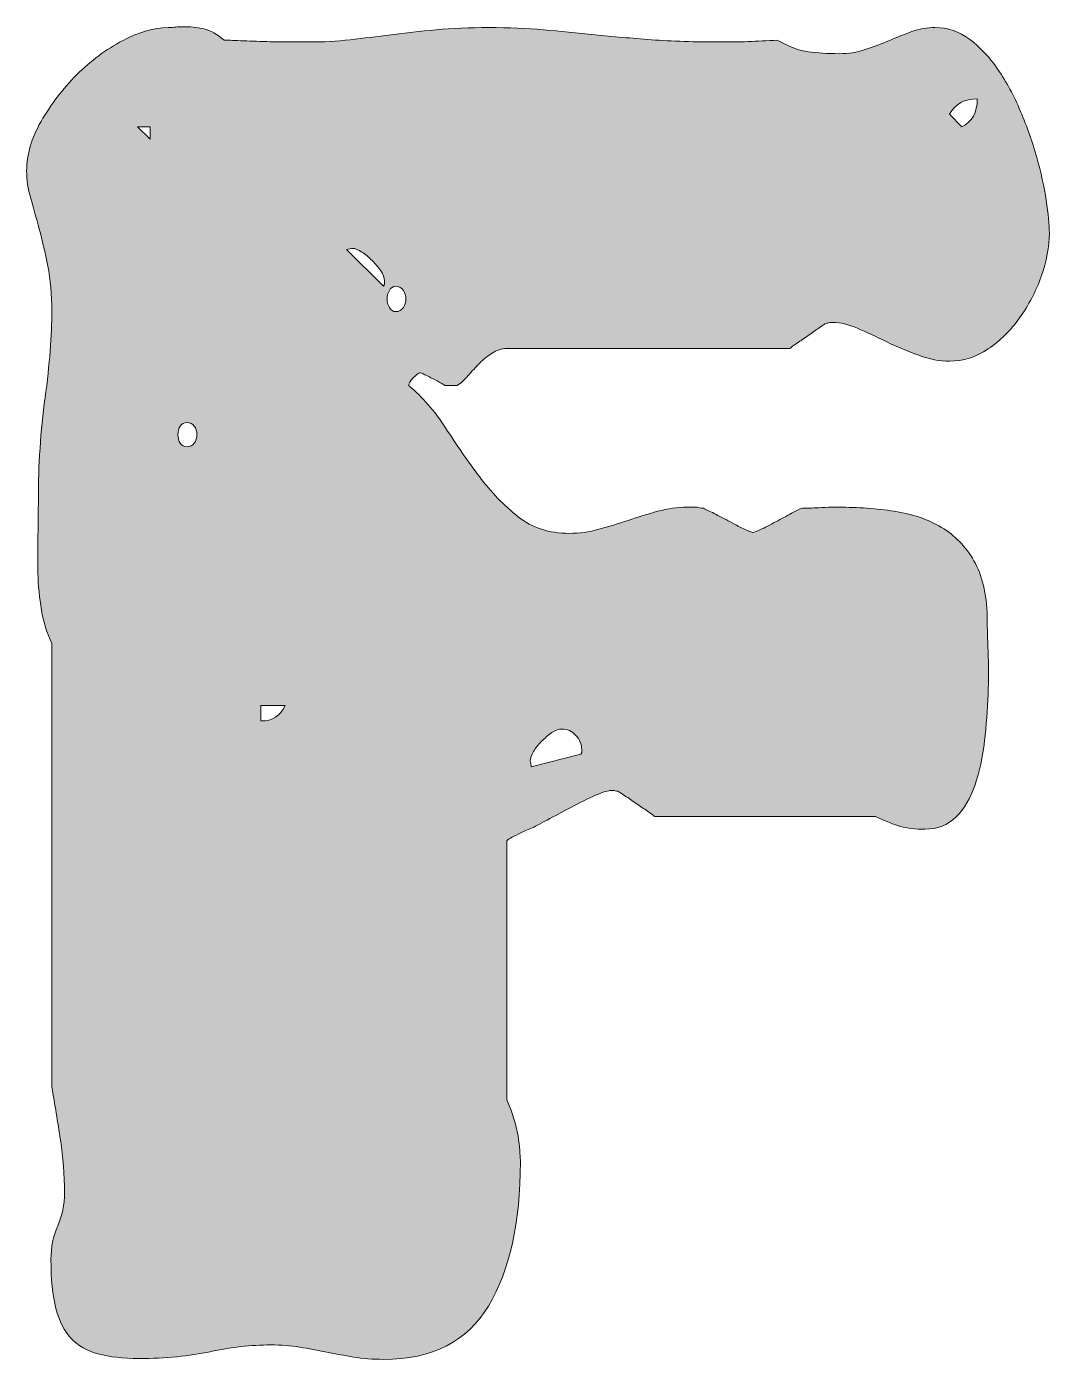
# Model space of a CAD drawing. Header units: inches. Extents: x 150 to 930, y -901 to -180.
# Drawn here: x 149.8 to 251.4, y -596.3 to -464.1 of the extents above; entities that cross this region are included whole.
import ezdxf

# ---------------------------------------------------------------- set-up
doc = ezdxf.new("R2010")
doc.units = ezdxf.units.IN
doc.header["$MEASUREMENT"] = 0
doc.layers.add('Layer 1', color=7, linetype='Continuous')

# ---------------------------------------------------------------- blocks, each defined once
blk = doc.blocks.new('block 3')
at = {"layer": 'Layer 1', "true_color": 0x2a4f7b}
h = blk.add_hatch(color=167, dxfattribs=at)
h.dxf.hatch_style = 2
edge = h.paths.add_edge_path()
edge.add_spline(control_points=[(174.05, -594.91), (172.08, -594.91), (170.07, -595.13), (168.01, -595.58), (165.95, -596.03), (163.61, -596.25), (160.98, -596.25), (159.37, -596.25), (158.02, -596.1), (156.91, -595.8), (155.81, -595.5), (154.91, -595), (154.23, -594.28), (153.54, -593.56), (153.03, -592.57), (152.71, -591.28), (152.38, -590), (152.21, -588.37), (152.21, -586.4), (152.21, -585.21), (152.44, -584.11), (152.88, -583.1), (153.33, -582.08), (153.56, -580.98), (153.56, -579.78), (153.56, -578.05), (153.42, -576.31), (153.15, -574.55), (152.88, -572.79), (152.6, -571.04), (152.3, -569.31), (152.3, -569.31), (152.3, -525.28), (152.3, -525.28), (151.82, -524.27), (151.48, -523.16), (151.27, -521.97), (151.06, -520.78), (150.95, -519.55), (150.92, -518.3), (150.89, -517.05), (150.89, -515.8), (150.92, -514.54), (150.95, -513.29), (150.96, -512.13), (150.96, -511.05), (150.96, -507.59), (151.18, -504.21), (151.63, -500.89), (152.08, -497.58), (152.3, -494.71), (152.3, -492.26), (152.3, -490.65), (152.17, -489.17), (151.9, -487.83), (151.63, -486.49), (151.35, -485.26), (151.05, -484.16), (150.75, -483.06), (150.47, -482.04), (150.2, -481.12), (149.93, -480.19), (149.8, -479.28), (149.8, -478.39), (149.8, -476.78), (150.28, -475.14), (151.23, -473.47), (152.18, -471.8), (153.36, -470.26), (154.76, -468.86), (156.17, -467.46), (157.69, -466.32), (159.33, -465.46), (160.97, -464.59), (162.47, -464.16), (163.85, -464.16), (164.15, -464.16), (164.4, -464.14), (164.61, -464.11), (164.82, -464.08), (165.04, -464.07), (165.28, -464.07), (166, -464.07), (166.7, -464.14), (167.38, -464.29), (168.07, -464.44), (168.74, -464.82), (169.4, -465.41), (169.69, -465.41), (170.25, -465.43), (171.05, -465.46), (171.86, -465.49), (172.72, -465.52), (173.65, -465.55), (174.57, -465.58), (175.44, -465.59), (176.24, -465.59), (177.05, -465.59), (177.6, -465.59), (177.9, -465.59), (179.27, -465.59), (180.61, -465.52), (181.93, -465.37), (183.24, -465.22), (184.6, -465.05), (186, -464.87), (187.4, -464.69), (188.89, -464.53), (190.47, -464.38), (192.05, -464.23), (193.8, -464.16), (195.71, -464.16), (197.68, -464.16), (199.48, -464.23), (201.12, -464.38), (202.76, -464.53), (204.46, -464.69), (206.22, -464.87), (207.98, -465.05), (209.86, -465.22), (211.86, -465.37), (213.86, -465.52), (216.17, -465.59), (218.8, -465.59), (219.63, -465.59), (220.51, -465.58), (221.44, -465.55), (222.36, -465.52), (223.33, -465.47), (224.35, -465.41), (225.54, -466.07), (226.57, -466.46), (227.43, -466.57), (228.3, -466.69), (229.33, -466.75), (230.52, -466.75), (231.42, -466.75), (232.27, -466.62), (233.07, -466.35), (233.88, -466.08), (234.67, -465.78), (235.44, -465.46), (236.22, -465.13), (236.98, -464.83), (237.72, -464.56), (238.47, -464.29), (239.23, -464.16), (240.01, -464.16), (241.26, -464.16), (242.41, -464.55), (243.45, -465.32), (244.49, -466.1), (245.43, -467.1), (246.27, -468.32), (247.11, -469.54), (247.85, -470.93), (248.51, -472.48), (249.16, -474.03), (249.7, -475.55), (250.12, -477.04), (250.54, -478.54), (250.85, -479.95), (251.06, -481.3), (251.27, -482.64), (251.37, -483.73), (251.37, -484.56), (251.37, -485.93), (251.1, -487.37), (250.57, -488.86), (250.03, -490.35), (249.31, -491.72), (248.42, -492.98), (247.52, -494.23), (246.48, -495.26), (245.29, -496.06), (244.09, -496.87), (242.81, -497.27), (241.44, -497.27), (240.48, -497.27), (239.47, -497.08), (238.4, -496.69), (237.32, -496.3), (236.26, -495.85), (235.22, -495.35), (234.17, -494.84), (233.2, -494.39), (232.31, -494), (231.42, -493.62), (230.61, -493.42), (229.89, -493.42), (229.89, -493.42), (229.54, -493.42), (229.54, -493.42), (229.42, -493.48), (229.33, -493.51), (229.27, -493.51), (229.09, -493.57), (228.83, -493.72), (228.51, -493.96), (228.18, -494.2), (227.82, -494.45), (227.43, -494.72), (227.04, -494.99), (226.67, -495.24), (226.31, -495.48), (225.96, -495.72), (225.72, -495.9), (225.6, -496.02), (225.6, -496.02), (197.5, -496.02), (197.5, -496.02), (196.96, -496.02), (196.47, -496.17), (196.02, -496.47), (195.57, -496.76), (195.15, -497.11), (194.77, -497.49), (194.38, -497.88), (194.01, -498.29), (193.65, -498.7), (193.29, -499.12), (192.93, -499.45), (192.57, -499.69), (192.57, -499.69), (192.04, -499.69), (192.04, -499.69), (192.04, -499.69), (191.41, -499.69), (191.41, -499.69), (191.35, -499.69), (191.2, -499.61), (190.96, -499.46), (190.73, -499.31), (190.46, -499.16), (190.16, -499.02), (189.86, -498.87), (189.59, -498.73), (189.35, -498.61), (189.11, -498.49), (188.96, -498.43), (188.91, -498.43), (188.73, -498.43), (188.49, -498.6), (188.19, -498.93), (187.89, -499.25), (187.74, -499.51), (187.74, -499.69), (189.11, -500.82), (190.34, -502.22), (191.41, -503.89), (192.49, -505.56), (193.6, -507.17), (194.77, -508.73), (195.93, -510.28), (197.21, -511.6), (198.62, -512.71), (200.02, -513.81), (201.7, -514.36), (203.67, -514.36), (204.69, -514.36), (205.67, -514.23), (206.63, -513.96), (207.58, -513.69), (208.55, -513.39), (209.53, -513.07), (210.52, -512.74), (211.5, -512.44), (212.49, -512.17), (213.47, -511.9), (214.44, -511.77), (215.4, -511.77), (215.4, -511.77), (216.38, -511.77), (216.38, -511.77), (216.56, -511.83), (216.77, -511.86), (217.01, -511.86), (217.13, -511.92), (217.42, -512.07), (217.9, -512.3), (218.38, -512.54), (218.9, -512.81), (219.47, -513.11), (220.03, -513.41), (220.56, -513.68), (221.03, -513.92), (221.51, -514.15), (221.81, -514.27), (221.93, -514.27), (222.05, -514.27), (222.35, -514.15), (222.82, -513.92), (223.3, -513.68), (223.82, -513.41), (224.39, -513.11), (224.96, -512.81), (225.48, -512.53), (225.96, -512.26), (226.43, -511.99), (226.73, -511.86), (226.85, -511.86), (227.51, -511.86), (228.04, -511.84), (228.46, -511.81), (228.88, -511.78), (229.31, -511.77), (229.76, -511.77), (230.21, -511.77), (230.55, -511.77), (230.79, -511.77), (232.7, -511.77), (234.53, -511.92), (236.29, -512.22), (238.05, -512.52), (239.59, -513.08), (240.9, -513.92), (242.21, -514.75), (243.26, -515.9), (244.03, -517.36), (244.81, -518.82), (245.2, -520.72), (245.2, -523.05), (245.2, -523.76), (245.23, -524.78), (245.29, -526.09), (245.34, -527.4), (245.34, -528.82), (245.29, -530.34), (245.23, -531.86), (245.11, -533.41), (244.93, -534.99), (244.75, -536.57), (244.44, -538.02), (243.99, -539.33), (243.54, -540.64), (242.91, -541.7), (242.11, -542.51), (241.3, -543.31), (240.27, -543.72), (239.02, -543.72), (238.07, -543.72), (237.26, -543.63), (236.61, -543.45), (235.95, -543.27), (235.11, -542.94), (234.1, -542.46), (234.1, -542.46), (212.17, -542.46), (212.17, -542.46), (212.05, -542.35), (211.82, -542.17), (211.46, -541.93), (211.1, -541.69), (210.73, -541.44), (210.34, -541.17), (209.95, -540.9), (209.58, -540.64), (209.22, -540.41), (208.86, -540.17), (208.62, -540.02), (208.51, -539.96), (208.44, -539.96), (208.36, -539.94), (208.24, -539.91), (208.12, -539.88), (208, -539.87), (207.88, -539.87), (207.58, -539.87), (207.06, -540.03), (206.31, -540.36), (205.57, -540.69), (204.76, -541.08), (203.9, -541.52), (203.03, -541.97), (202.22, -542.41), (201.48, -542.82), (200.73, -543.24), (200.21, -543.51), (199.91, -543.63), (199.56, -543.75), (199.06, -543.97), (198.44, -544.3), (197.81, -544.63), (197.5, -544.82), (197.5, -544.88), (197.5, -544.88), (197.5, -570.57), (197.5, -570.57), (198.15, -572.18), (198.54, -573.5), (198.66, -574.55), (198.78, -575.59), (198.84, -576.32), (198.84, -576.74), (198.84, -582.77), (197.78, -587.54), (195.66, -591.06), (193.54, -594.58), (190.07, -596.34), (185.24, -596.34), (184.16, -596.34), (183.18, -596.26), (182.28, -596.11), (181.39, -595.96), (180.49, -595.8), (179.6, -595.62), (178.7, -595.44), (177.81, -595.28), (176.91, -595.13), (176.02, -594.98), (175.06, -594.91), (174.05, -594.91)], knot_values=[0, 0, 0, 0, 1, 1, 1, 2, 2, 2, 3, 3, 3, 4, 4, 4, 5, 5, 5, 6, 6, 6, 7, 7, 7, 8, 8, 8, 9, 9, 9, 10, 10, 10, 11, 11, 11, 12, 12, 12, 13, 13, 13, 14, 14, 14, 15, 15, 15, 16, 16, 16, 17, 17, 17, 18, 18, 18, 19, 19, 19, 20, 20, 20, 21, 21, 21, 22, 22, 22, 23, 23, 23, 24, 24, 24, 25, 25, 25, 26, 26, 26, 27, 27, 27, 28, 28, 28, 29, 29, 29, 30, 30, 30, 31, 31, 31, 32, 32, 32, 33, 33, 33, 34, 34, 34, 35, 35, 35, 36, 36, 36, 37, 37, 37, 38, 38, 38, 39, 39, 39, 40, 40, 40, 41, 41, 41, 42, 42, 42, 43, 43, 43, 44, 44, 44, 45, 45, 45, 46, 46, 46, 47, 47, 47, 48, 48, 48, 49, 49, 49, 50, 50, 50, 51, 51, 51, 52, 52, 52, 53, 53, 53, 54, 54, 54, 55, 55, 55, 56, 56, 56, 57, 57, 57, 58, 58, 58, 59, 59, 59, 60, 60, 60, 61, 61, 61, 62, 62, 62, 63, 63, 63, 64, 64, 64, 65, 65, 65, 66, 66, 66, 67, 67, 67, 68, 68, 68, 69, 69, 69, 70, 70, 70, 71, 71, 71, 72, 72, 72, 73, 73, 73, 74, 74, 74, 75, 75, 75, 76, 76, 76, 77, 77, 77, 78, 78, 78, 79, 79, 79, 80, 80, 80, 81, 81, 81, 82, 82, 82, 83, 83, 83, 84, 84, 84, 85, 85, 85, 86, 86, 86, 87, 87, 87, 88, 88, 88, 89, 89, 89, 90, 90, 90, 91, 91, 91, 92, 92, 92, 93, 93, 93, 94, 94, 94, 95, 95, 95, 96, 96, 96, 97, 97, 97, 98, 98, 98, 99, 99, 99, 100, 100, 100, 101, 101, 101, 102, 102, 102, 103, 103, 103, 104, 104, 104, 105, 105, 105, 106, 106, 106, 107, 107, 107, 108, 108, 108, 109, 109, 109, 110, 110, 110, 111, 111, 111, 112, 112, 112, 113, 113, 113, 114, 114, 114, 115, 115, 115, 116, 116, 116, 117, 117, 117, 118, 118, 118, 119, 119, 119, 120, 120, 120, 121, 121, 121, 122, 122, 122, 123, 123, 123, 124, 124, 124, 125, 125, 125, 126, 126, 126, 127, 127, 127, 128, 128, 128, 129, 129, 129, 130, 130, 130, 131, 131, 131, 132, 132, 132, 133, 133, 133, 134, 134, 134, 135, 135, 135, 136, 136, 136, 137, 137, 137, 137], degree=3, periodic=1)
h.paths.add_polyline_path([(162.06, -475.25), (162.06, -474), (160.81, -474)])
edge = h.paths.add_edge_path()
edge.add_spline(control_points=[(165.73, -503.36), (165.43, -503.36), (165.2, -503.48), (165.06, -503.71), (164.91, -503.95), (164.83, -504.24), (164.83, -504.56), (164.83, -504.89), (164.91, -505.18), (165.06, -505.41), (165.2, -505.65), (165.43, -505.77), (165.73, -505.77), (166.02, -505.77), (166.26, -505.65), (166.44, -505.41), (166.62, -505.18), (166.71, -504.89), (166.71, -504.56), (166.71, -504.24), (166.62, -503.95), (166.44, -503.71), (166.26, -503.48), (166.02, -503.36), (165.73, -503.36)], knot_values=[0, 0, 0, 0, 1, 1, 1, 2, 2, 2, 3, 3, 3, 4, 4, 4, 5, 5, 5, 6, 6, 6, 7, 7, 7, 8, 8, 8, 8], degree=3, periodic=1)
edge = h.paths.add_edge_path()
edge.add_spline(control_points=[(173.07, -532.98), (174.2, -532.98), (175, -532.47), (175.48, -531.46), (175.48, -531.46), (173.07, -531.46), (173.07, -531.46), (173.07, -531.46), (173.07, -532.98), (173.07, -532.98)], knot_values=[0, 0, 0, 0, 1, 1, 1, 2, 2, 2, 3, 3, 3, 3], degree=3, periodic=1)
edge = h.paths.add_edge_path()
edge.add_spline(control_points=[(182.19, -486.08), (182.13, -486.08), (182.03, -486.1), (181.88, -486.13), (181.73, -486.16), (181.63, -486.17), (181.57, -486.17), (181.57, -486.17), (185.24, -489.84), (185.24, -489.84), (185.3, -489.78), (185.33, -489.69), (185.33, -489.57), (185.33, -489.46), (185.33, -489.37), (185.33, -489.31), (185.33, -489.01), (185.21, -488.68), (184.97, -488.32), (184.73, -487.96), (184.45, -487.62), (184.12, -487.29), (183.79, -486.96), (183.45, -486.68), (183.09, -486.44), (182.73, -486.2), (182.43, -486.08), (182.19, -486.08)], knot_values=[0, 0, 0, 0, 1, 1, 1, 2, 2, 2, 3, 3, 3, 4, 4, 4, 5, 5, 5, 6, 6, 6, 7, 7, 7, 8, 8, 8, 9, 9, 9, 9], degree=3, periodic=1)
edge = h.paths.add_edge_path()
edge.add_spline(control_points=[(186.49, -489.84), (186.19, -489.84), (185.97, -489.98), (185.82, -490.25), (185.67, -490.51), (185.59, -490.8), (185.59, -491.09), (185.59, -491.39), (185.67, -491.68), (185.82, -491.95), (185.97, -492.21), (186.19, -492.35), (186.49, -492.35), (186.79, -492.35), (187.03, -492.21), (187.21, -491.95), (187.38, -491.68), (187.47, -491.39), (187.47, -491.09), (187.47, -490.8), (187.38, -490.51), (187.21, -490.25), (187.03, -489.98), (186.79, -489.84), (186.49, -489.84)], knot_values=[0, 0, 0, 0, 1, 1, 1, 2, 2, 2, 3, 3, 3, 4, 4, 4, 5, 5, 5, 6, 6, 6, 7, 7, 7, 8, 8, 8, 8], degree=3, periodic=1)
edge = h.paths.add_edge_path()
edge.add_spline(control_points=[(199.82, -536.92), (199.82, -536.98), (199.84, -537.08), (199.87, -537.23), (199.9, -537.38), (199.91, -537.48), (199.91, -537.54), (199.91, -537.54), (204.84, -536.29), (204.84, -536.29), (204.84, -536.29), (204.93, -536.11), (204.93, -536.11), (204.93, -536.11), (204.93, -535.84), (204.93, -535.84), (204.93, -535.3), (204.73, -534.83), (204.34, -534.41), (203.95, -533.99), (203.49, -533.78), (202.96, -533.78), (202.66, -533.78), (202.33, -533.9), (201.97, -534.14), (201.61, -534.38), (201.27, -534.67), (200.94, -534.99), (200.61, -535.32), (200.35, -535.66), (200.14, -536.02), (199.93, -536.38), (199.82, -536.68), (199.82, -536.92)], knot_values=[0, 0, 0, 0, 1, 1, 1, 2, 2, 2, 3, 3, 3, 4, 4, 4, 5, 5, 5, 6, 6, 6, 7, 7, 7, 8, 8, 8, 9, 9, 9, 10, 10, 10, 11, 11, 11, 11], degree=3, periodic=1)
edge = h.paths.add_edge_path()
edge.add_spline(control_points=[(242.69, -474), (243.71, -473.53), (244.21, -472.6), (244.21, -471.23), (242.96, -471.23), (242.03, -471.73), (241.44, -472.75), (241.44, -472.75), (242.69, -474), (242.69, -474)], knot_values=[0, 0, 0, 0, 1, 1, 1, 2, 2, 2, 3, 3, 3, 3], degree=3, periodic=1)
at = {"layer": 'Layer 1', "lineweight": 0}
blk.add_lwpolyline([(162.06, -475.25), (162.06, -474), (160.81, -474), (162.06, -475.25)], dxfattribs=at)
for points, knots in [([(174.05, -594.91), (172.08, -594.91), (170.07, -595.13), (168.01, -595.58), (165.95, -596.03), (163.61, -596.25), (160.98, -596.25), (159.37, -596.25), (158.02, -596.1), (156.91, -595.8), (155.81, -595.5), (154.91, -595), (154.23, -594.28), (153.54, -593.56), (153.03, -592.57), (152.71, -591.28), (152.38, -590), (152.21, -588.37), (152.21, -586.4), (152.21, -585.21), (152.44, -584.11), (152.88, -583.1), (153.33, -582.08), (153.56, -580.98), (153.56, -579.78), (153.56, -578.05), (153.42, -576.31), (153.15, -574.55), (152.88, -572.79), (152.6, -571.04), (152.3, -569.31), (152.3, -569.31), (152.3, -525.28), (152.3, -525.28), (151.82, -524.27), (151.48, -523.16), (151.27, -521.97), (151.06, -520.78), (150.95, -519.55), (150.92, -518.3), (150.89, -517.05), (150.89, -515.8), (150.92, -514.54), (150.95, -513.29), (150.96, -512.13), (150.96, -511.05), (150.96, -507.59), (151.18, -504.21), (151.63, -500.89), (152.08, -497.58), (152.3, -494.71), (152.3, -492.26), (152.3, -490.65), (152.17, -489.17), (151.9, -487.83), (151.63, -486.49), (151.35, -485.26), (151.05, -484.16), (150.75, -483.06), (150.47, -482.04), (150.2, -481.12), (149.93, -480.19), (149.8, -479.28), (149.8, -478.39), (149.8, -476.78), (150.28, -475.14), (151.23, -473.47), (152.18, -471.8), (153.36, -470.26), (154.76, -468.86), (156.17, -467.46), (157.69, -466.32), (159.33, -465.46), (160.97, -464.59), (162.47, -464.16), (163.85, -464.16), (164.15, -464.16), (164.4, -464.14), (164.61, -464.11), (164.82, -464.08), (165.04, -464.07), (165.28, -464.07), (166, -464.07), (166.7, -464.14), (167.38, -464.29), (168.07, -464.44), (168.74, -464.82), (169.4, -465.41), (169.69, -465.41), (170.25, -465.43), (171.05, -465.46), (171.86, -465.49), (172.72, -465.52), (173.65, -465.55), (174.57, -465.58), (175.44, -465.59), (176.24, -465.59), (177.05, -465.59), (177.6, -465.59), (177.9, -465.59), (179.27, -465.59), (180.61, -465.52), (181.93, -465.37), (183.24, -465.22), (184.6, -465.05), (186, -464.87), (187.4, -464.69), (188.89, -464.53), (190.47, -464.38), (192.05, -464.23), (193.8, -464.16), (195.71, -464.16), (197.68, -464.16), (199.48, -464.23), (201.12, -464.38), (202.76, -464.53), (204.46, -464.69), (206.22, -464.87), (207.98, -465.05), (209.86, -465.22), (211.86, -465.37), (213.86, -465.52), (216.17, -465.59), (218.8, -465.59), (219.63, -465.59), (220.51, -465.58), (221.44, -465.55), (222.36, -465.52), (223.33, -465.47), (224.35, -465.41), (225.54, -466.07), (226.57, -466.46), (227.43, -466.57), (228.3, -466.69), (229.33, -466.75), (230.52, -466.75), (231.42, -466.75), (232.27, -466.62), (233.07, -466.35), (233.88, -466.08), (234.67, -465.78), (235.44, -465.46), (236.22, -465.13), (236.98, -464.83), (237.72, -464.56), (238.47, -464.29), (239.23, -464.16), (240.01, -464.16), (241.26, -464.16), (242.41, -464.55), (243.45, -465.32), (244.49, -466.1), (245.43, -467.1), (246.27, -468.32), (247.11, -469.54), (247.85, -470.93), (248.51, -472.48), (249.16, -474.03), (249.7, -475.55), (250.12, -477.04), (250.54, -478.54), (250.85, -479.95), (251.06, -481.3), (251.27, -482.64), (251.37, -483.73), (251.37, -484.56), (251.37, -485.93), (251.1, -487.37), (250.57, -488.86), (250.03, -490.35), (249.31, -491.72), (248.42, -492.98), (247.52, -494.23), (246.48, -495.26), (245.29, -496.06), (244.09, -496.87), (242.81, -497.27), (241.44, -497.27), (240.48, -497.27), (239.47, -497.08), (238.4, -496.69), (237.32, -496.3), (236.26, -495.85), (235.22, -495.35), (234.17, -494.84), (233.2, -494.39), (232.31, -494), (231.42, -493.62), (230.61, -493.42), (229.89, -493.42), (229.89, -493.42), (229.54, -493.42), (229.54, -493.42), (229.42, -493.48), (229.33, -493.51), (229.27, -493.51), (229.09, -493.57), (228.83, -493.72), (228.51, -493.96), (228.18, -494.2), (227.82, -494.45), (227.43, -494.72), (227.04, -494.99), (226.67, -495.24), (226.31, -495.48), (225.96, -495.72), (225.72, -495.9), (225.6, -496.02), (225.6, -496.02), (197.5, -496.02), (197.5, -496.02), (196.96, -496.02), (196.47, -496.17), (196.02, -496.47), (195.57, -496.76), (195.15, -497.11), (194.77, -497.49), (194.38, -497.88), (194.01, -498.29), (193.65, -498.7), (193.29, -499.12), (192.93, -499.45), (192.57, -499.69), (192.57, -499.69), (192.04, -499.69), (192.04, -499.69), (192.04, -499.69), (191.41, -499.69), (191.41, -499.69), (191.35, -499.69), (191.2, -499.61), (190.96, -499.46), (190.73, -499.31), (190.46, -499.16), (190.16, -499.02), (189.86, -498.87), (189.59, -498.73), (189.35, -498.61), (189.11, -498.49), (188.96, -498.43), (188.91, -498.43), (188.73, -498.43), (188.49, -498.6), (188.19, -498.93), (187.89, -499.25), (187.74, -499.51), (187.74, -499.69), (189.11, -500.82), (190.34, -502.22), (191.41, -503.89), (192.49, -505.56), (193.6, -507.17), (194.77, -508.73), (195.93, -510.28), (197.21, -511.6), (198.62, -512.71), (200.02, -513.81), (201.7, -514.36), (203.67, -514.36), (204.69, -514.36), (205.67, -514.23), (206.63, -513.96), (207.58, -513.69), (208.55, -513.39), (209.53, -513.07), (210.52, -512.74), (211.5, -512.44), (212.49, -512.17), (213.47, -511.9), (214.44, -511.77), (215.4, -511.77), (215.4, -511.77), (216.38, -511.77), (216.38, -511.77), (216.56, -511.83), (216.77, -511.86), (217.01, -511.86), (217.13, -511.92), (217.42, -512.07), (217.9, -512.3), (218.38, -512.54), (218.9, -512.81), (219.47, -513.11), (220.03, -513.41), (220.56, -513.68), (221.03, -513.92), (221.51, -514.15), (221.81, -514.27), (221.93, -514.27), (222.05, -514.27), (222.35, -514.15), (222.82, -513.92), (223.3, -513.68), (223.82, -513.41), (224.39, -513.11), (224.96, -512.81), (225.48, -512.53), (225.96, -512.26), (226.43, -511.99), (226.73, -511.86), (226.85, -511.86), (227.51, -511.86), (228.04, -511.84), (228.46, -511.81), (228.88, -511.78), (229.31, -511.77), (229.76, -511.77), (230.21, -511.77), (230.55, -511.77), (230.79, -511.77), (232.7, -511.77), (234.53, -511.92), (236.29, -512.22), (238.05, -512.52), (239.59, -513.08), (240.9, -513.92), (242.21, -514.75), (243.26, -515.9), (244.03, -517.36), (244.81, -518.82), (245.2, -520.72), (245.2, -523.05), (245.2, -523.76), (245.23, -524.78), (245.29, -526.09), (245.34, -527.4), (245.34, -528.82), (245.29, -530.34), (245.23, -531.86), (245.11, -533.41), (244.93, -534.99), (244.75, -536.57), (244.44, -538.02), (243.99, -539.33), (243.54, -540.64), (242.91, -541.7), (242.11, -542.51), (241.3, -543.31), (240.27, -543.72), (239.02, -543.72), (238.07, -543.72), (237.26, -543.63), (236.61, -543.45), (235.95, -543.27), (235.11, -542.94), (234.1, -542.46), (234.1, -542.46), (212.17, -542.46), (212.17, -542.46), (212.05, -542.35), (211.82, -542.17), (211.46, -541.93), (211.1, -541.69), (210.73, -541.44), (210.34, -541.17), (209.95, -540.9), (209.58, -540.64), (209.22, -540.41), (208.86, -540.17), (208.62, -540.02), (208.51, -539.96), (208.44, -539.96), (208.36, -539.94), (208.24, -539.91), (208.12, -539.88), (208, -539.87), (207.88, -539.87), (207.58, -539.87), (207.06, -540.03), (206.31, -540.36), (205.57, -540.69), (204.76, -541.08), (203.9, -541.52), (203.03, -541.97), (202.22, -542.41), (201.48, -542.82), (200.73, -543.24), (200.21, -543.51), (199.91, -543.63), (199.56, -543.75), (199.06, -543.97), (198.44, -544.3), (197.81, -544.63), (197.5, -544.82), (197.5, -544.88), (197.5, -544.88), (197.5, -570.57), (197.5, -570.57), (198.15, -572.18), (198.54, -573.5), (198.66, -574.55), (198.78, -575.59), (198.84, -576.32), (198.84, -576.74), (198.84, -582.77), (197.78, -587.54), (195.66, -591.06), (193.54, -594.58), (190.07, -596.34), (185.24, -596.34), (184.16, -596.34), (183.18, -596.26), (182.28, -596.11), (181.39, -595.96), (180.49, -595.8), (179.6, -595.62), (178.7, -595.44), (177.81, -595.28), (176.91, -595.13), (176.02, -594.98), (175.06, -594.91), (174.05, -594.91)], [0, 0, 0, 0, 1, 1, 1, 2, 2, 2, 3, 3, 3, 4, 4, 4, 5, 5, 5, 6, 6, 6, 7, 7, 7, 8, 8, 8, 9, 9, 9, 10, 10, 10, 11, 11, 11, 12, 12, 12, 13, 13, 13, 14, 14, 14, 15, 15, 15, 16, 16, 16, 17, 17, 17, 18, 18, 18, 19, 19, 19, 20, 20, 20, 21, 21, 21, 22, 22, 22, 23, 23, 23, 24, 24, 24, 25, 25, 25, 26, 26, 26, 27, 27, 27, 28, 28, 28, 29, 29, 29, 30, 30, 30, 31, 31, 31, 32, 32, 32, 33, 33, 33, 34, 34, 34, 35, 35, 35, 36, 36, 36, 37, 37, 37, 38, 38, 38, 39, 39, 39, 40, 40, 40, 41, 41, 41, 42, 42, 42, 43, 43, 43, 44, 44, 44, 45, 45, 45, 46, 46, 46, 47, 47, 47, 48, 48, 48, 49, 49, 49, 50, 50, 50, 51, 51, 51, 52, 52, 52, 53, 53, 53, 54, 54, 54, 55, 55, 55, 56, 56, 56, 57, 57, 57, 58, 58, 58, 59, 59, 59, 60, 60, 60, 61, 61, 61, 62, 62, 62, 63, 63, 63, 64, 64, 64, 65, 65, 65, 66, 66, 66, 67, 67, 67, 68, 68, 68, 69, 69, 69, 70, 70, 70, 71, 71, 71, 72, 72, 72, 73, 73, 73, 74, 74, 74, 75, 75, 75, 76, 76, 76, 77, 77, 77, 78, 78, 78, 79, 79, 79, 80, 80, 80, 81, 81, 81, 82, 82, 82, 83, 83, 83, 84, 84, 84, 85, 85, 85, 86, 86, 86, 87, 87, 87, 88, 88, 88, 89, 89, 89, 90, 90, 90, 91, 91, 91, 92, 92, 92, 93, 93, 93, 94, 94, 94, 95, 95, 95, 96, 96, 96, 97, 97, 97, 98, 98, 98, 99, 99, 99, 100, 100, 100, 101, 101, 101, 102, 102, 102, 103, 103, 103, 104, 104, 104, 105, 105, 105, 106, 106, 106, 107, 107, 107, 108, 108, 108, 109, 109, 109, 110, 110, 110, 111, 111, 111, 112, 112, 112, 113, 113, 113, 114, 114, 114, 115, 115, 115, 116, 116, 116, 117, 117, 117, 118, 118, 118, 119, 119, 119, 120, 120, 120, 121, 121, 121, 122, 122, 122, 123, 123, 123, 124, 124, 124, 125, 125, 125, 126, 126, 126, 127, 127, 127, 128, 128, 128, 129, 129, 129, 130, 130, 130, 131, 131, 131, 132, 132, 132, 133, 133, 133, 134, 134, 134, 135, 135, 135, 136, 136, 136, 137, 137, 137, 137]), ([(242.69, -474), (243.71, -473.53), (244.21, -472.6), (244.21, -471.23), (242.96, -471.23), (242.03, -471.73), (241.44, -472.75), (241.44, -472.75), (242.69, -474), (242.69, -474)], [0, 0, 0, 0, 1, 1, 1, 2, 2, 2, 3, 3, 3, 3]), ([(182.19, -486.08), (182.13, -486.08), (182.03, -486.1), (181.88, -486.13), (181.73, -486.16), (181.63, -486.17), (181.57, -486.17), (181.57, -486.17), (185.24, -489.84), (185.24, -489.84), (185.3, -489.78), (185.33, -489.69), (185.33, -489.57), (185.33, -489.46), (185.33, -489.37), (185.33, -489.31), (185.33, -489.01), (185.21, -488.68), (184.97, -488.32), (184.73, -487.96), (184.45, -487.62), (184.12, -487.29), (183.79, -486.96), (183.45, -486.68), (183.09, -486.44), (182.73, -486.2), (182.43, -486.08), (182.19, -486.08)], [0, 0, 0, 0, 1, 1, 1, 2, 2, 2, 3, 3, 3, 4, 4, 4, 5, 5, 5, 6, 6, 6, 7, 7, 7, 8, 8, 8, 9, 9, 9, 9]), ([(186.49, -489.84), (186.19, -489.84), (185.97, -489.98), (185.82, -490.25), (185.67, -490.51), (185.59, -490.8), (185.59, -491.09), (185.59, -491.39), (185.67, -491.68), (185.82, -491.95), (185.97, -492.21), (186.19, -492.35), (186.49, -492.35), (186.79, -492.35), (187.03, -492.21), (187.21, -491.95), (187.38, -491.68), (187.47, -491.39), (187.47, -491.09), (187.47, -490.8), (187.38, -490.51), (187.21, -490.25), (187.03, -489.98), (186.79, -489.84), (186.49, -489.84)], [0, 0, 0, 0, 1, 1, 1, 2, 2, 2, 3, 3, 3, 4, 4, 4, 5, 5, 5, 6, 6, 6, 7, 7, 7, 8, 8, 8, 8]), ([(165.73, -503.36), (165.43, -503.36), (165.2, -503.48), (165.06, -503.71), (164.91, -503.95), (164.83, -504.24), (164.83, -504.56), (164.83, -504.89), (164.91, -505.18), (165.06, -505.41), (165.2, -505.65), (165.43, -505.77), (165.73, -505.77), (166.02, -505.77), (166.26, -505.65), (166.44, -505.41), (166.62, -505.18), (166.71, -504.89), (166.71, -504.56), (166.71, -504.24), (166.62, -503.95), (166.44, -503.71), (166.26, -503.48), (166.02, -503.36), (165.73, -503.36)], [0, 0, 0, 0, 1, 1, 1, 2, 2, 2, 3, 3, 3, 4, 4, 4, 5, 5, 5, 6, 6, 6, 7, 7, 7, 8, 8, 8, 8]), ([(173.07, -532.98), (174.2, -532.98), (175, -532.47), (175.48, -531.46), (175.48, -531.46), (173.07, -531.46), (173.07, -531.46), (173.07, -531.46), (173.07, -532.98), (173.07, -532.98)], [0, 0, 0, 0, 1, 1, 1, 2, 2, 2, 3, 3, 3, 3]), ([(199.82, -536.92), (199.82, -536.98), (199.84, -537.08), (199.87, -537.23), (199.9, -537.38), (199.91, -537.48), (199.91, -537.54), (199.91, -537.54), (204.84, -536.29), (204.84, -536.29), (204.84, -536.29), (204.93, -536.11), (204.93, -536.11), (204.93, -536.11), (204.93, -535.84), (204.93, -535.84), (204.93, -535.3), (204.73, -534.83), (204.34, -534.41), (203.95, -533.99), (203.49, -533.78), (202.96, -533.78), (202.66, -533.78), (202.33, -533.9), (201.97, -534.14), (201.61, -534.38), (201.27, -534.67), (200.94, -534.99), (200.61, -535.32), (200.35, -535.66), (200.14, -536.02), (199.93, -536.38), (199.82, -536.68), (199.82, -536.92)], [0, 0, 0, 0, 1, 1, 1, 2, 2, 2, 3, 3, 3, 4, 4, 4, 5, 5, 5, 6, 6, 6, 7, 7, 7, 8, 8, 8, 9, 9, 9, 10, 10, 10, 11, 11, 11, 11])]:
    blk.add_open_spline(points, degree=3, knots=knots, dxfattribs=at)
blk = doc.blocks.new('block 2')
at = {"layer": 'Layer 1'}
blk.add_blockref('block 3', (0, 0), dxfattribs=at)

msp = doc.modelspace()

# ---------------------------------------------------------------- block references
at = {"layer": 'Layer 1'}
msp.add_blockref('block 2', (0, 0), dxfattribs=at)

doc.saveas('drawing.dxf')
